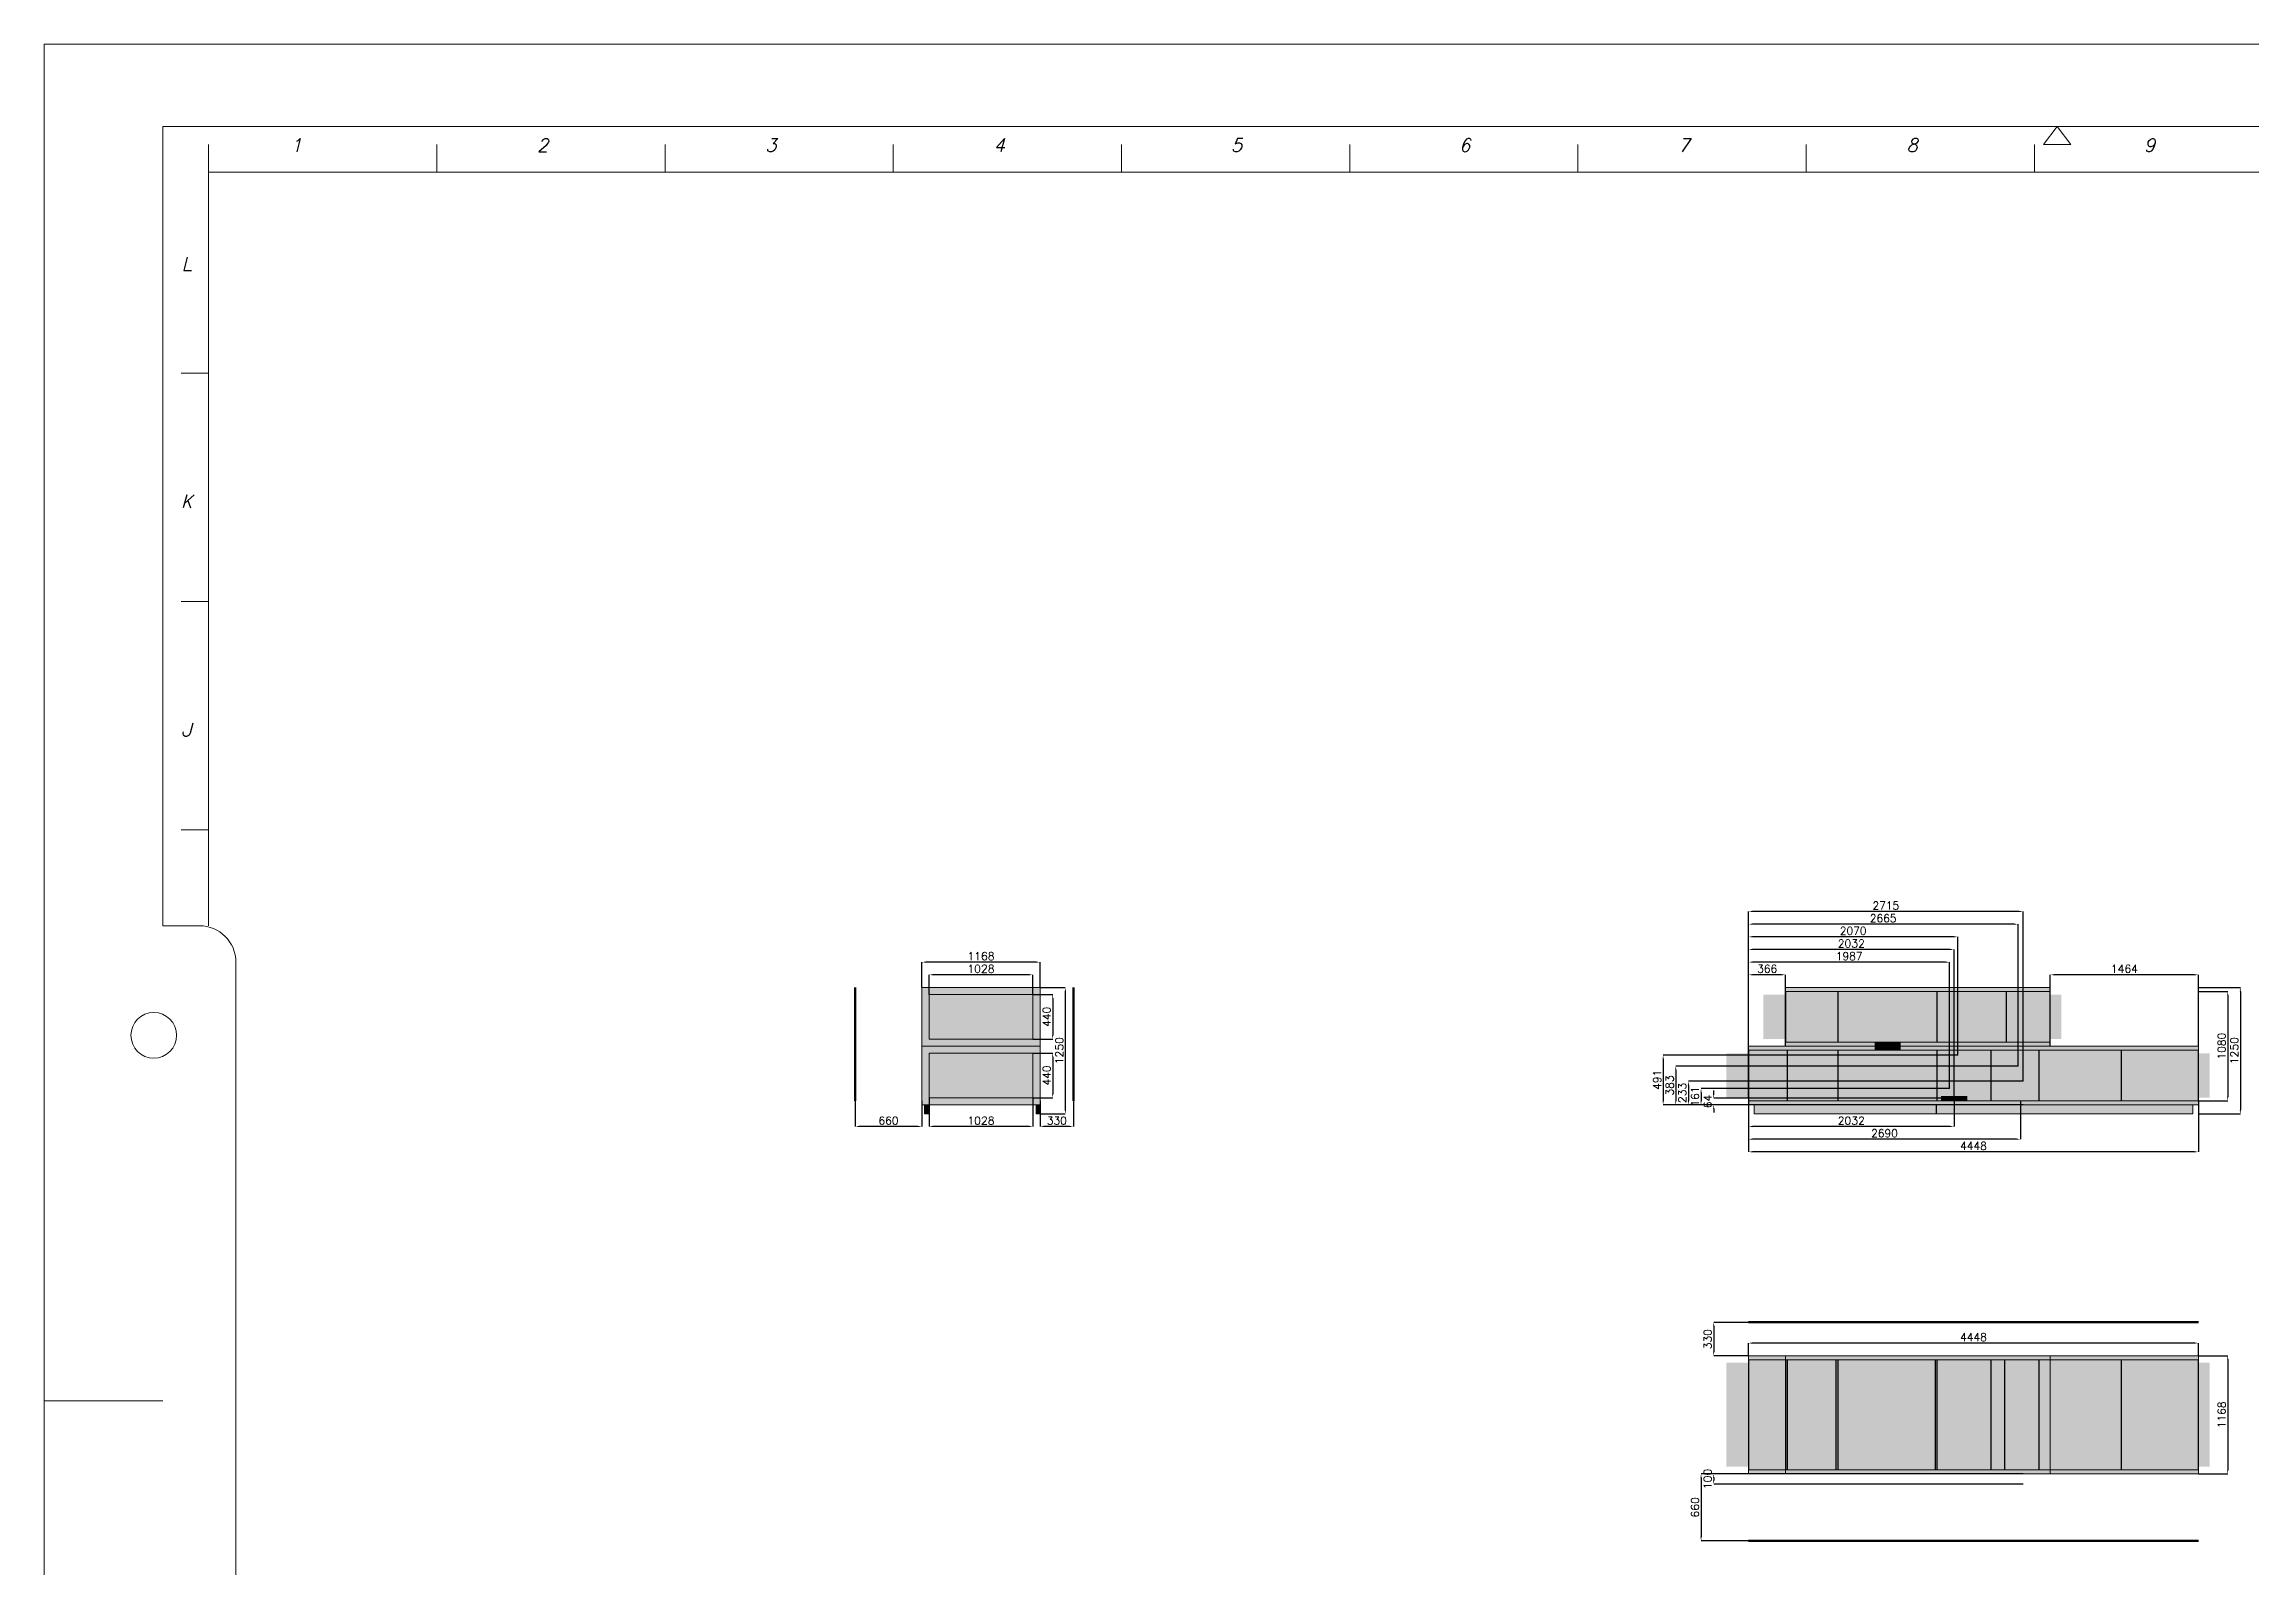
# Model space of a CAD drawing. Header units: millimetres. Extents: x -16854 to 21063, y -16371 to 10442.
# Drawn here: x -16854 to 4977, y -4616 to 10442 of the extents above; entities that cross this region are included whole.
import ezdxf
from ezdxf.enums import TextEntityAlignment as Align

# ---------------------------------------------------------------- set-up
doc = ezdxf.new("R2010")
doc.units = ezdxf.units.MM
doc.header["$MEASUREMENT"] = 0
doc.layers.get('0').update_dxf_attribs({"lineweight": 0})
doc.layers.get('Defpoints').update_dxf_attribs({"lineweight": 0})
for name, color, linetype in [('Dimensions.Gen', 7, 'Continuous'), ('Dimensions.Med', 7, 'Continuous'), ('Dimensions.Service', 7, 'Continuous'), ('Hatch', 7, 'Continuous'), ('Separators', 7, 'Continuous')]:
    doc.layers.add(name, color=color, linetype=linetype)
doc.styles.get("Standard").update_dxf_attribs({"font": 'TXT.SHX'})
doc.styles.add('Text_Style_11', font='ROMANS.SHX', dxfattribs={"width": 0.75})
doc.dimstyles.get("Standard").update_dxf_attribs({"dimtxt": 77.333333, "dimasz": 38.666667, "dimexe": 0.18, "dimexo": 0.0625, "dimgap": 19.333333, "dimtad": 0, "dimtoh": 1, "dimdec": 4, "dimzin": 0, "dimdsep": 46, "dimtxsty": 'Standard', "dimcen": 0.09, "dimclrt": 1, "dimadec": 0, "dimazin": 0, "dimtfac": 1, "dimtdec": 4, "dimtix": 1, "dimtofl": 0, "dimtmove": 0, "dimatfit": 3, "dimfxl": 1, "dimtolj": 1, "dimtzin": 0, "dimarcsym": 0})

# ---------------------------------------------------------------- blocks, each defined once
blk = doc.blocks.new('*D0')
at = {"color": 0, "lineweight": -2}
for p, q in [((0, 0), (0, -255)), ((2032, 0), (2032, -255)), ((1993, -255), (39, -255))]:
    blk.add_line(p, q, dxfattribs=at)
at = {"color": 0}
for points in [[(0, -255), (39, -249), (39, -261)], [(2032, -255), (1993, -261), (1993, -249)]]:
    blk.add_solid(points, dxfattribs=at)
at = {"layer": 'Defpoints'}
for p in [(0, 0), (2032, 0), (0, -255)]:
    blk.add_point(p, dxfattribs=at)
at = {"color": 1, "true_color": 0xff0000, "insert": (1016, -196), "char_height": 77.3, "attachment_point": 5}
blk.add_mtext('2032', dxfattribs=at)
blk = doc.blocks.new('*D1')
at = {"color": 0, "lineweight": -2}
for p, q in [((0, 0), (0, -380)), ((2690, 0), (2690, -380)), ((2651, -380), (39, -380))]:
    blk.add_line(p, q, dxfattribs=at)
at = {"color": 0}
for points in [[(0, -380), (39, -374), (39, -386)], [(2690, -380), (2651, -386), (2651, -374)]]:
    blk.add_solid(points, dxfattribs=at)
at = {"layer": 'Defpoints'}
for p in [(0, 0), (2690, 0), (0, -380)]:
    blk.add_point(p, dxfattribs=at)
at = {"color": 1, "true_color": 0xff0000, "insert": (1345, -321), "char_height": 77.3, "attachment_point": 5}
blk.add_mtext('2690', dxfattribs=at)
blk = doc.blocks.new('*D2')
at = {"color": 0, "lineweight": -2}
for p, q in [((0, 0), (0, -505)), ((4448, 0), (4448, -505)), ((4409, -505), (39, -505))]:
    blk.add_line(p, q, dxfattribs=at)
at = {"color": 0}
for points in [[(0, -505), (39, -499), (39, -511)], [(4448, -505), (4409, -511), (4409, -499)]]:
    blk.add_solid(points, dxfattribs=at)
at = {"layer": 'Defpoints'}
for p in [(0, 0), (4448, 0), (0, -505)]:
    blk.add_point(p, dxfattribs=at)
at = {"color": 1, "true_color": 0xff0000, "insert": (2224, -446), "char_height": 77.3, "attachment_point": 5}
blk.add_mtext('4448', dxfattribs=at)
blk = doc.blocks.new('*D3')
at = {"color": 0, "lineweight": -2}
for p, q in [((2984, 540), (2984, 1245)), ((4409, 1245), (3023, 1245)), ((4448, 540), (4448, 1245))]:
    blk.add_line(p, q, dxfattribs=at)
at = {"color": 0}
for points in [[(2984, 1245), (3023, 1251), (3023, 1239)], [(4448, 1245), (4409, 1239), (4409, 1251)]]:
    blk.add_solid(points, dxfattribs=at)
at = {"layer": 'Defpoints'}
for p in [(2984, 1245), (2984, 540), (4448, 540)]:
    blk.add_point(p, dxfattribs=at)
at = {"color": 1, "true_color": 0xff0000, "insert": (3716, 1304), "char_height": 77.3, "attachment_point": 5}
blk.add_mtext('1464', dxfattribs=at)
blk = doc.blocks.new('*D4')
at = {"color": 0, "lineweight": -2}
for p, q in [((0, 540), (0, 1245)), ((327, 1245), (39, 1245)), ((366, 540), (366, 1245))]:
    blk.add_line(p, q, dxfattribs=at)
at = {"color": 0}
for points in [[(0, 1245), (39, 1251), (39, 1239)], [(366, 1245), (327, 1239), (327, 1251)]]:
    blk.add_solid(points, dxfattribs=at)
at = {"layer": 'Defpoints'}
for p in [(0, 1245), (0, 540), (366, 540)]:
    blk.add_point(p, dxfattribs=at)
at = {"color": 1, "true_color": 0xff0000, "insert": (183, 1304), "char_height": 77.3, "attachment_point": 5}
blk.add_mtext('366', dxfattribs=at)
blk = doc.blocks.new('*D5')
at = {"color": 0, "lineweight": -2}
for p, q in [((0, 121), (0, 1370)), ((1949, 1370), (39, 1370)), ((1987, 121), (1987, 1370))]:
    blk.add_line(p, q, dxfattribs=at)
at = {"color": 0}
for points in [[(0, 1370), (39, 1376), (39, 1364)], [(1987, 1370), (1949, 1364), (1949, 1376)]]:
    blk.add_solid(points, dxfattribs=at)
at = {"layer": 'Defpoints'}
for p in [(0, 1370), (0, 121), (1987, 121)]:
    blk.add_point(p, dxfattribs=at)
at = {"color": 1, "true_color": 0xff0000, "insert": (994, 1429), "char_height": 77.3, "attachment_point": 5}
blk.add_mtext('1987', dxfattribs=at)
blk = doc.blocks.new('*D6')
at = {"color": 0, "lineweight": -2}
for p, q in [((0, 24), (0, 1495)), ((1993, 1495), (39, 1495)), ((2032, 24), (2032, 1495))]:
    blk.add_line(p, q, dxfattribs=at)
at = {"color": 0}
for points in [[(0, 1495), (39, 1501), (39, 1489)], [(2032, 1495), (1993, 1489), (1993, 1501)]]:
    blk.add_solid(points, dxfattribs=at)
at = {"layer": 'Defpoints'}
for p in [(0, 1495), (0, 24), (2032, 24)]:
    blk.add_point(p, dxfattribs=at)
at = {"color": 1, "true_color": 0xff0000, "insert": (1016, 1554), "char_height": 77.3, "attachment_point": 5}
blk.add_mtext('2032', dxfattribs=at)
blk = doc.blocks.new('*D7')
at = {"color": 0, "lineweight": -2}
for p, q in [((0, 451), (0, 1620)), ((2031, 1620), (39, 1620)), ((2070, 451), (2070, 1620))]:
    blk.add_line(p, q, dxfattribs=at)
at = {"color": 0}
for points in [[(0, 1620), (39, 1626), (39, 1614)], [(2070, 1620), (2031, 1614), (2031, 1626)]]:
    blk.add_solid(points, dxfattribs=at)
at = {"layer": 'Defpoints'}
for p in [(0, 1620), (0, 451), (2070, 451)]:
    blk.add_point(p, dxfattribs=at)
at = {"color": 1, "true_color": 0xff0000, "insert": (1035, 1679), "char_height": 77.3, "attachment_point": 5}
blk.add_mtext('2070', dxfattribs=at)
blk = doc.blocks.new('*D8')
at = {"color": 0, "lineweight": -2}
for p, q in [((0, 343), (0, 1745)), ((2626, 1745), (39, 1745)), ((2665, 343), (2665, 1745))]:
    blk.add_line(p, q, dxfattribs=at)
at = {"color": 0}
for points in [[(0, 1745), (39, 1751), (39, 1739)], [(2665, 1745), (2626, 1739), (2626, 1751)]]:
    blk.add_solid(points, dxfattribs=at)
at = {"layer": 'Defpoints'}
for p in [(0, 1745), (0, 343), (2665, 343)]:
    blk.add_point(p, dxfattribs=at)
at = {"color": 1, "true_color": 0xff0000, "insert": (1332, 1804), "char_height": 77.3, "attachment_point": 5}
blk.add_mtext('2665', dxfattribs=at)
blk = doc.blocks.new('*D9')
at = {"color": 0, "lineweight": -2}
for p, q in [((0, 193), (0, 1870)), ((2676, 1870), (39, 1870)), ((2715, 193), (2715, 1870))]:
    blk.add_line(p, q, dxfattribs=at)
at = {"color": 0}
for points in [[(0, 1870), (39, 1876), (39, 1864)], [(2715, 1870), (2676, 1864), (2676, 1876)]]:
    blk.add_solid(points, dxfattribs=at)
at = {"layer": 'Defpoints'}
for p in [(0, 1870), (0, 193), (2715, 193)]:
    blk.add_point(p, dxfattribs=at)
at = {"color": 1, "true_color": 0xff0000, "insert": (1358, 1929), "char_height": 77.3, "attachment_point": 5}
blk.add_mtext('2715', dxfattribs=at)
blk = doc.blocks.new('*D10')
at = {"color": 0, "lineweight": -2}
for p, q in [((-345, 63), (-345, 101)), ((2032, 24), (-345, 24)), ((2032, -40), (-345, -40)), ((-345, -79), (-345, -117))]:
    blk.add_line(p, q, dxfattribs=at)
at = {"color": 0}
for points in [[(-345, 24), (-339, 63), (-351, 63)], [(-345, -40), (-351, -79), (-339, -79)]]:
    blk.add_solid(points, dxfattribs=at)
at = {"layer": 'Defpoints'}
for p in [(2032, 24), (-345, -40), (2032, -40)]:
    blk.add_point(p, dxfattribs=at)
at = {"color": 1, "true_color": 0xff0000, "insert": (-404, -8), "char_height": 77.3, "attachment_point": 5, "rotation": 90}
blk.add_mtext('64', dxfattribs=at)
blk = doc.blocks.new('*D11')
at = {"color": 0, "lineweight": -2}
for p, q in [((1987, 121), (-470, 121)), ((-470, 82), (-470, -1)), ((1987, -40), (-470, -40))]:
    blk.add_line(p, q, dxfattribs=at)
at = {"color": 0}
for points in [[(-470, 121), (-464, 82), (-476, 82)], [(-470, -40), (-476, -1), (-464, -1)]]:
    blk.add_solid(points, dxfattribs=at)
at = {"layer": 'Defpoints'}
for p in [(1987, 121), (-470, -40), (1987, -40)]:
    blk.add_point(p, dxfattribs=at)
at = {"color": 1, "true_color": 0xff0000, "insert": (-529, 41), "char_height": 77.3, "attachment_point": 5, "rotation": 90}
blk.add_mtext('161', dxfattribs=at)
blk = doc.blocks.new('*D12')
at = {"color": 0, "lineweight": -2}
for p, q in [((2715, 193), (-595, 193)), ((-595, 154), (-595, -1)), ((2715, -40), (-595, -40))]:
    blk.add_line(p, q, dxfattribs=at)
at = {"color": 0}
for points in [[(-595, 193), (-589, 154), (-601, 154)], [(-595, -40), (-601, -1), (-589, -1)]]:
    blk.add_solid(points, dxfattribs=at)
at = {"layer": 'Defpoints'}
for p in [(2715, 193), (-595, -40), (2715, -40)]:
    blk.add_point(p, dxfattribs=at)
at = {"color": 1, "true_color": 0xff0000, "insert": (-654, 77), "char_height": 77.3, "attachment_point": 5, "rotation": 90}
blk.add_mtext('233', dxfattribs=at)
blk = doc.blocks.new('*D13')
at = {"color": 0, "lineweight": -2}
for p, q in [((2665, 343), (-720, 343)), ((-720, 304), (-720, -1)), ((2665, -40), (-720, -40))]:
    blk.add_line(p, q, dxfattribs=at)
at = {"color": 0}
for points in [[(-720, 343), (-714, 304), (-726, 304)], [(-720, -40), (-726, -1), (-714, -1)]]:
    blk.add_solid(points, dxfattribs=at)
at = {"layer": 'Defpoints'}
for p in [(2665, 343), (-720, -40), (2665, -40)]:
    blk.add_point(p, dxfattribs=at)
at = {"color": 1, "true_color": 0xff0000, "insert": (-779, 152), "char_height": 77.3, "attachment_point": 5, "rotation": 90}
blk.add_mtext('383', dxfattribs=at)
blk = doc.blocks.new('*D14')
at = {"color": 0, "lineweight": -2}
for p, q in [((2070, 451), (-845, 451)), ((-845, 412), (-845, -1)), ((2070, -40), (-845, -40))]:
    blk.add_line(p, q, dxfattribs=at)
at = {"color": 0}
for points in [[(-845, 451), (-839, 412), (-851, 412)], [(-845, -40), (-851, -1), (-839, -1)]]:
    blk.add_solid(points, dxfattribs=at)
at = {"layer": 'Defpoints'}
for p in [(2070, 451), (-845, -40), (2070, -40)]:
    blk.add_point(p, dxfattribs=at)
at = {"color": 1, "true_color": 0xff0000, "insert": (-904, 206), "char_height": 77.3, "attachment_point": 5, "rotation": 90}
blk.add_mtext('491', dxfattribs=at)
blk = doc.blocks.new('*D15')
at = {"color": 0, "lineweight": -2}
for p, q in [((4448, 1080), (4738, 1080)), ((4738, 1041), (4738, 39)), ((4448, 0), (4738, 0))]:
    blk.add_line(p, q, dxfattribs=at)
at = {"color": 0}
for points in [[(4738, 1080), (4744, 1041), (4732, 1041)], [(4738, 0), (4732, 39), (4744, 39)]]:
    blk.add_solid(points, dxfattribs=at)
at = {"layer": 'Defpoints'}
for p in [(4448, 1080), (4448, 0), (4738, 0)]:
    blk.add_point(p, dxfattribs=at)
at = {"color": 1, "true_color": 0xff0000, "insert": (4679, 540), "char_height": 77.3, "attachment_point": 5, "rotation": 90}
blk.add_mtext('1080', dxfattribs=at)
blk = doc.blocks.new('*D16')
at = {"color": 0, "lineweight": -2}
for p, q in [((4448, 1120), (4863, 1120)), ((4863, 1081), (4863, -91)), ((4448, -130), (4863, -130))]:
    blk.add_line(p, q, dxfattribs=at)
at = {"color": 0}
for points in [[(4863, 1120), (4869, 1081), (4857, 1081)], [(4863, -130), (4857, -91), (4869, -91)]]:
    blk.add_solid(points, dxfattribs=at)
at = {"layer": 'Defpoints'}
for p in [(4448, 1120), (4448, -130), (4863, -130)]:
    blk.add_point(p, dxfattribs=at)
at = {"color": 1, "true_color": 0xff0000, "insert": (4804, 495), "char_height": 77.3, "attachment_point": 5, "rotation": 90}
blk.add_mtext('1250', dxfattribs=at)
blk = doc.blocks.new('*D70')
at = {"color": 0, "lineweight": -2}
for p, q in [((0, -2520), (0, -2395)), ((4409, -2395), (39, -2395)), ((4448, -2520), (4448, -2395))]:
    blk.add_line(p, q, dxfattribs=at)
at = {"color": 0}
for points in [[(0, -2395), (39, -2388), (39, -2401)], [(4448, -2395), (4409, -2401), (4409, -2388)]]:
    blk.add_solid(points, dxfattribs=at)
at = {"layer": 'Defpoints'}
for p in [(0, -2395), (0, -2520), (4448, -2520)]:
    blk.add_point(p, dxfattribs=at)
at = {"color": 1, "true_color": 0xff0000, "insert": (2224, -2336), "char_height": 77.3, "attachment_point": 5}
blk.add_mtext('4448', dxfattribs=at)
blk = doc.blocks.new('*D71')
at = {"color": 0, "lineweight": -2}
for p, q in [((0, -2190), (-345, -2190)), ((-345, -2228), (-345, -2481)), ((0, -2520), (-345, -2520))]:
    blk.add_line(p, q, dxfattribs=at)
at = {"color": 0}
for points in [[(-345, -2190), (-339, -2228), (-351, -2228)], [(-345, -2520), (-351, -2481), (-339, -2481)]]:
    blk.add_solid(points, dxfattribs=at)
at = {"layer": 'Defpoints'}
for p in [(0, -2190), (-345, -2520), (0, -2520)]:
    blk.add_point(p, dxfattribs=at)
at = {"color": 1, "true_color": 0xff0000, "insert": (-404, -2355), "char_height": 77.3, "attachment_point": 5, "rotation": 90}
blk.add_mtext('330', dxfattribs=at)
blk = doc.blocks.new('*D72')
at = {"color": 0, "lineweight": -2}
for p, q in [((1987, -3688), (-345, -3688)), ((-345, -3726), (-345, -3749)), ((1987, -3788), (-345, -3788))]:
    blk.add_line(p, q, dxfattribs=at)
at = {"color": 0}
for points in [[(-345, -3688), (-339, -3726), (-351, -3726)], [(-345, -3788), (-351, -3749), (-339, -3749)]]:
    blk.add_solid(points, dxfattribs=at)
at = {"layer": 'Defpoints'}
for p in [(1987, -3688), (-345, -3788), (1987, -3788)]:
    blk.add_point(p, dxfattribs=at)
at = {"color": 1, "true_color": 0xff0000, "insert": (-404, -3738), "char_height": 77.3, "attachment_point": 5, "rotation": 90}
blk.add_mtext('100', dxfattribs=at)
blk = doc.blocks.new('*D73')
at = {"color": 0, "lineweight": -2}
for p, q in [((2070, -3688), (-345, -3688)), ((-345, -3726), (-345, -3749)), ((2070, -3788), (-345, -3788))]:
    blk.add_line(p, q, dxfattribs=at)
at = {"color": 0}
for points in [[(-345, -3688), (-339, -3726), (-351, -3726)], [(-345, -3788), (-351, -3749), (-339, -3749)]]:
    blk.add_solid(points, dxfattribs=at)
at = {"layer": 'Defpoints'}
for p in [(2070, -3688), (-345, -3788), (2070, -3788)]:
    blk.add_point(p, dxfattribs=at)
at = {"color": 1, "true_color": 0xff0000, "insert": (-404, -3738), "char_height": 77.3, "attachment_point": 5, "rotation": 90}
blk.add_mtext('100', dxfattribs=at)
blk = doc.blocks.new('*D74')
at = {"color": 0, "lineweight": -2}
for p, q in [((2032, -3688), (-345, -3688)), ((-345, -3726), (-345, -3749)), ((2032, -3788), (-345, -3788))]:
    blk.add_line(p, q, dxfattribs=at)
at = {"color": 0}
for points in [[(-345, -3688), (-339, -3726), (-351, -3726)], [(-345, -3788), (-351, -3749), (-339, -3749)]]:
    blk.add_solid(points, dxfattribs=at)
at = {"layer": 'Defpoints'}
for p in [(2032, -3688), (-345, -3788), (2032, -3788)]:
    blk.add_point(p, dxfattribs=at)
at = {"color": 1, "true_color": 0xff0000, "insert": (-404, -3738), "char_height": 77.3, "attachment_point": 5, "rotation": 90}
blk.add_mtext('100', dxfattribs=at)
blk = doc.blocks.new('*D75')
at = {"color": 0, "lineweight": -2}
for p, q in [((2665, -3688), (-345, -3688)), ((-345, -3726), (-345, -3749)), ((2665, -3788), (-345, -3788))]:
    blk.add_line(p, q, dxfattribs=at)
at = {"color": 0}
for points in [[(-345, -3688), (-339, -3726), (-351, -3726)], [(-345, -3788), (-351, -3749), (-339, -3749)]]:
    blk.add_solid(points, dxfattribs=at)
at = {"layer": 'Defpoints'}
for p in [(2665, -3688), (-345, -3788), (2665, -3788)]:
    blk.add_point(p, dxfattribs=at)
at = {"color": 1, "true_color": 0xff0000, "insert": (-404, -3738), "char_height": 77.3, "attachment_point": 5, "rotation": 90}
blk.add_mtext('100', dxfattribs=at)
blk = doc.blocks.new('*D76')
at = {"color": 0, "lineweight": -2}
for p, q in [((2715, -3688), (-345, -3688)), ((-345, -3726), (-345, -3749)), ((2715, -3788), (-345, -3788))]:
    blk.add_line(p, q, dxfattribs=at)
at = {"color": 0}
for points in [[(-345, -3688), (-339, -3726), (-351, -3726)], [(-345, -3788), (-351, -3749), (-339, -3749)]]:
    blk.add_solid(points, dxfattribs=at)
at = {"layer": 'Defpoints'}
for p in [(2715, -3688), (-345, -3788), (2715, -3788)]:
    blk.add_point(p, dxfattribs=at)
at = {"color": 1, "true_color": 0xff0000, "insert": (-404, -3738), "char_height": 77.3, "attachment_point": 5, "rotation": 90}
blk.add_mtext('100', dxfattribs=at)
blk = doc.blocks.new('*D77')
at = {"color": 0, "lineweight": -2}
for p, q in [((0, -3688), (-470, -3688)), ((-470, -3726), (-470, -4309)), ((0, -4348), (-470, -4348))]:
    blk.add_line(p, q, dxfattribs=at)
at = {"color": 0}
for points in [[(-470, -3688), (-464, -3726), (-476, -3726)], [(-470, -4348), (-476, -4309), (-464, -4309)]]:
    blk.add_solid(points, dxfattribs=at)
at = {"layer": 'Defpoints'}
for p in [(0, -3688), (-470, -4348), (0, -4348)]:
    blk.add_point(p, dxfattribs=at)
at = {"color": 1, "true_color": 0xff0000, "insert": (-529, -4018), "char_height": 77.3, "attachment_point": 5, "rotation": 90}
blk.add_mtext('660', dxfattribs=at)
blk = doc.blocks.new('*D78')
at = {"color": 0, "lineweight": -2}
for p, q in [((4448, -2520), (4738, -2520)), ((4738, -2558), (4738, -3649)), ((4448, -3688), (4738, -3688))]:
    blk.add_line(p, q, dxfattribs=at)
at = {"color": 0}
for points in [[(4738, -2520), (4744, -2558), (4732, -2558)], [(4738, -3688), (4732, -3649), (4744, -3649)]]:
    blk.add_solid(points, dxfattribs=at)
at = {"layer": 'Defpoints'}
for p in [(4448, -2520), (4448, -3688), (4738, -3688)]:
    blk.add_point(p, dxfattribs=at)
at = {"color": 1, "true_color": 0xff0000, "insert": (4679, -3104), "char_height": 77.3, "attachment_point": 5, "rotation": 90}
blk.add_mtext('1168', dxfattribs=at)
blk = doc.blocks.new('*D104')
at = {"color": 0, "lineweight": -2}
for p, q in [((12350, 0), (12350, -255)), ((13010, 0), (13010, -255)), ((12972, -255), (12389, -255))]:
    blk.add_line(p, q, dxfattribs=at)
at = {"color": 0}
for points in [[(12350, -255), (12389, -249), (12389, -261)], [(13010, -255), (12972, -261), (12972, -249)]]:
    blk.add_solid(points, dxfattribs=at)
at = {"layer": 'Defpoints'}
for p in [(12350, 0), (13010, 0), (12350, -255)]:
    blk.add_point(p, dxfattribs=at)
at = {"color": 1, "true_color": 0xff0000, "insert": (12680, -196), "char_height": 77.3, "attachment_point": 5}
blk.add_mtext('660', dxfattribs=at)
blk = doc.blocks.new('*D105')
at = {"color": 0, "lineweight": -2}
for p, q in [((11252, 30), (11252, -255)), ((12280, 30), (12280, -255)), ((12242, -255), (11291, -255))]:
    blk.add_line(p, q, dxfattribs=at)
at = {"color": 0}
for points in [[(11252, -255), (11291, -249), (11291, -261)], [(12280, -255), (12242, -261), (12242, -249)]]:
    blk.add_solid(points, dxfattribs=at)
at = {"layer": 'Defpoints'}
for p in [(11252, 30), (12280, 30), (11252, -255)]:
    blk.add_point(p, dxfattribs=at)
at = {"color": 1, "true_color": 0xff0000, "insert": (11766, -196), "char_height": 77.3, "attachment_point": 5}
blk.add_mtext('1028', dxfattribs=at)
blk = doc.blocks.new('*D106')
at = {"color": 0, "lineweight": -2}
for p, q in [((10852, 0), (10852, -255)), ((11182, 0), (11182, -255)), ((11144, -255), (10891, -255))]:
    blk.add_line(p, q, dxfattribs=at)
at = {"color": 0}
for points in [[(10852, -255), (10891, -249), (10891, -261)], [(11182, -255), (11144, -261), (11144, -249)]]:
    blk.add_solid(points, dxfattribs=at)
at = {"layer": 'Defpoints'}
for p in [(10852, 0), (11182, 0), (10852, -255)]:
    blk.add_point(p, dxfattribs=at)
at = {"color": 1, "true_color": 0xff0000, "insert": (11017, -196), "char_height": 77.3, "attachment_point": 5}
blk.add_mtext('330', dxfattribs=at)
blk = doc.blocks.new('*D107')
at = {"color": 0, "lineweight": -2}
for p, q in [((11252, 1050), (11252, 1245)), ((12242, 1245), (11291, 1245)), ((12280, 1050), (12280, 1245))]:
    blk.add_line(p, q, dxfattribs=at)
at = {"color": 0}
for points in [[(11252, 1245), (11291, 1251), (11291, 1239)], [(12280, 1245), (12242, 1239), (12242, 1251)]]:
    blk.add_solid(points, dxfattribs=at)
at = {"layer": 'Defpoints'}
for p in [(11252, 1245), (11252, 1050), (12280, 1050)]:
    blk.add_point(p, dxfattribs=at)
at = {"color": 1, "true_color": 0xff0000, "insert": (11766, 1304), "char_height": 77.3, "attachment_point": 5}
blk.add_mtext('1028', dxfattribs=at)
blk = doc.blocks.new('*D108')
at = {"color": 0, "lineweight": -2}
for p, q in [((11182, 1120), (11182, 1370)), ((12312, 1370), (11221, 1370)), ((12350, 1120), (12350, 1370))]:
    blk.add_line(p, q, dxfattribs=at)
at = {"color": 0}
for points in [[(11182, 1370), (11221, 1376), (11221, 1364)], [(12350, 1370), (12312, 1364), (12312, 1376)]]:
    blk.add_solid(points, dxfattribs=at)
at = {"layer": 'Defpoints'}
for p in [(11182, 1370), (11182, 1120), (12350, 1120)]:
    blk.add_point(p, dxfattribs=at)
at = {"color": 1, "true_color": 0xff0000, "insert": (11766, 1429), "char_height": 77.3, "attachment_point": 5}
blk.add_mtext('1168', dxfattribs=at)
blk = doc.blocks.new('*D147')
at = {"color": 0, "lineweight": -2}
for p, q in [((-7006, 0), (-7006, -255)), ((-6676, 0), (-6676, -255)), ((-6715, -255), (-6967, -255))]:
    blk.add_line(p, q, dxfattribs=at)
at = {"color": 0}
for points in [[(-7006, -255), (-6967, -249), (-6967, -261)], [(-6676, -255), (-6715, -261), (-6715, -249)]]:
    blk.add_solid(points, dxfattribs=at)
at = {"layer": 'Defpoints'}
for p in [(-7006, 0), (-6676, 0), (-7006, -255)]:
    blk.add_point(p, dxfattribs=at)
at = {"color": 1, "true_color": 0xff0000, "insert": (-6841, -196), "char_height": 77.3, "attachment_point": 5}
blk.add_mtext('330', dxfattribs=at)
blk = doc.blocks.new('*D148')
at = {"color": 0, "lineweight": -2}
for p, q in [((-8104, 30), (-8104, -255)), ((-7076, 30), (-7076, -255)), ((-7115, -255), (-8065, -255))]:
    blk.add_line(p, q, dxfattribs=at)
at = {"color": 0}
for points in [[(-8104, -255), (-8065, -249), (-8065, -261)], [(-7076, -255), (-7115, -261), (-7115, -249)]]:
    blk.add_solid(points, dxfattribs=at)
at = {"layer": 'Defpoints'}
for p in [(-8104, 30), (-7076, 30), (-8104, -255)]:
    blk.add_point(p, dxfattribs=at)
at = {"color": 1, "true_color": 0xff0000, "insert": (-7590, -196), "char_height": 77.3, "attachment_point": 5}
blk.add_mtext('1028', dxfattribs=at)
blk = doc.blocks.new('*D149')
at = {"color": 0, "lineweight": -2}
for p, q in [((-8834, 0), (-8834, -255)), ((-8174, 0), (-8174, -255)), ((-8213, -255), (-8795, -255))]:
    blk.add_line(p, q, dxfattribs=at)
at = {"color": 0}
for points in [[(-8834, -255), (-8795, -249), (-8795, -261)], [(-8174, -255), (-8213, -261), (-8213, -249)]]:
    blk.add_solid(points, dxfattribs=at)
at = {"layer": 'Defpoints'}
for p in [(-8834, 0), (-8174, 0), (-8834, -255)]:
    blk.add_point(p, dxfattribs=at)
at = {"color": 1, "true_color": 0xff0000, "insert": (-8504, -196), "char_height": 77.3, "attachment_point": 5}
blk.add_mtext('660', dxfattribs=at)
blk = doc.blocks.new('*D150')
at = {"color": 0, "lineweight": -2}
for p, q in [((-8104, 1050), (-8104, 1245)), ((-7115, 1245), (-8065, 1245)), ((-7076, 1050), (-7076, 1245))]:
    blk.add_line(p, q, dxfattribs=at)
at = {"color": 0}
for points in [[(-8104, 1245), (-8065, 1251), (-8065, 1239)], [(-7076, 1245), (-7115, 1239), (-7115, 1251)]]:
    blk.add_solid(points, dxfattribs=at)
at = {"layer": 'Defpoints'}
for p in [(-8104, 1245), (-8104, 1050), (-7076, 1050)]:
    blk.add_point(p, dxfattribs=at)
at = {"color": 1, "true_color": 0xff0000, "insert": (-7590, 1304), "char_height": 77.3, "attachment_point": 5}
blk.add_mtext('1028', dxfattribs=at)
blk = doc.blocks.new('*D151')
at = {"color": 0, "lineweight": -2}
for p, q in [((-8174, 1120), (-8174, 1370)), ((-7045, 1370), (-8135, 1370)), ((-7006, 1120), (-7006, 1370))]:
    blk.add_line(p, q, dxfattribs=at)
at = {"color": 0}
for points in [[(-8174, 1370), (-8135, 1376), (-8135, 1364)], [(-7006, 1370), (-7045, 1364), (-7045, 1376)]]:
    blk.add_solid(points, dxfattribs=at)
at = {"layer": 'Defpoints'}
for p in [(-8174, 1370), (-8174, 1120), (-7006, 1120)]:
    blk.add_point(p, dxfattribs=at)
at = {"color": 1, "true_color": 0xff0000, "insert": (-7590, 1429), "char_height": 77.3, "attachment_point": 5}
blk.add_mtext('1168', dxfattribs=at)
blk = doc.blocks.new('*D152')
at = {"color": 0, "lineweight": -2}
for p, q in [((-7076, 1050), (-6881, 1050)), ((-6881, 1011), (-6881, 649)), ((-7076, 610), (-6881, 610))]:
    blk.add_line(p, q, dxfattribs=at)
at = {"color": 0}
for points in [[(-6881, 1050), (-6875, 1011), (-6887, 1011)], [(-6881, 610), (-6887, 649), (-6875, 649)]]:
    blk.add_solid(points, dxfattribs=at)
at = {"layer": 'Defpoints'}
for p in [(-7076, 1050), (-7076, 610), (-6881, 610)]:
    blk.add_point(p, dxfattribs=at)
at = {"color": 1, "true_color": 0xff0000, "insert": (-6940, 830), "char_height": 77.3, "attachment_point": 5, "rotation": 90}
blk.add_mtext('440', dxfattribs=at)
blk = doc.blocks.new('*D153')
at = {"color": 0, "lineweight": -2}
for p, q in [((-7076, 470), (-6881, 470)), ((-6881, 431), (-6881, 69)), ((-7076, 30), (-6881, 30))]:
    blk.add_line(p, q, dxfattribs=at)
at = {"color": 0}
for points in [[(-6881, 470), (-6875, 431), (-6887, 431)], [(-6881, 30), (-6887, 69), (-6875, 69)]]:
    blk.add_solid(points, dxfattribs=at)
at = {"layer": 'Defpoints'}
for p in [(-7076, 470), (-7076, 30), (-6881, 30)]:
    blk.add_point(p, dxfattribs=at)
at = {"color": 1, "true_color": 0xff0000, "insert": (-6940, 250), "char_height": 77.3, "attachment_point": 5, "rotation": 90}
blk.add_mtext('440', dxfattribs=at)
blk = doc.blocks.new('*D154')
at = {"color": 0, "lineweight": -2}
for p, q in [((-7006, 1120), (-6756, 1120)), ((-6756, 1081), (-6756, -91)), ((-7006, -130), (-6756, -130))]:
    blk.add_line(p, q, dxfattribs=at)
at = {"color": 0}
for points in [[(-6756, 1120), (-6750, 1081), (-6762, 1081)], [(-6756, -130), (-6762, -91), (-6750, -91)]]:
    blk.add_solid(points, dxfattribs=at)
at = {"layer": 'Defpoints'}
for p in [(-7006, 1120), (-7006, -130), (-6756, -130)]:
    blk.add_point(p, dxfattribs=at)
at = {"color": 1, "true_color": 0xff0000, "insert": (-6815, 495), "char_height": 77.3, "attachment_point": 5, "rotation": 90}
blk.add_mtext('1250', dxfattribs=at)
blk = doc.blocks.new('tabelka_2', base_point=(-23321, -22722))
at = {"linetype": 'Continuous'}
for p, q in [((-23321, -22722), (-23321, 24161)), ((-21268, 8928), (-21268, 22740)), ((-21268, 22740), (40611, 22740)), ((11487, 22740), (11250, 22425)), ((11723, 22425), (11487, 22740)), ((-20479, 8928), (-20479, 22425)), ((-16533, 22425), (-16533, 21951)), ((-12586, 22425), (-12586, 21951)), ((-8640, 22425), (-8640, 21951)), ((-4694, 22425), (-4694, 21951)), ((-747, 22425), (-747, 21951)), ((3199, 22425), (3199, 21951)), ((7146, 22425), (7146, 21951)), ((11092, 22425), (11092, 21951)), ((11250, 22425), (11723, 22425)), ((-20479, 21951), (39822, 21951)), ((-20479, 18478), (-20953, 18478)), ((-20479, 14532), (-20953, 14532)), ((-20479, 10586), (-20953, 10586)), ((-21268, 8928), (-20637, 8928)), ((-20006, 8297), (-20006, -6542)), ((-23321, 720), (-21268, 720))]:
    blk.add_line(p, q, dxfattribs=at)
at = {"color": 7, "linetype": 'Continuous'}
blk.add_line((-23321, 24161), (42979, 24161), dxfattribs=at)
at = {"linetype": 'Continuous'}
blk.add_circle((-21426, 7034), 395, dxfattribs=at)
blk.add_arc((-20637, 8297), 631, 0, 90, dxfattribs=at)
at = {"linetype": 'Continuous', "style": 'Text_Style_11', "oblique": 15}
for s, width, p, p2 in [('1', 1.590184, (-19058, 22302), (-18869, 22302)), ('2', 1.019349, (-14796, 22302), (-14607, 22302)), ('3', 1.019349, (-10850, 22302), (-10661, 22302)), ('4', 0.969625, (-6904, 22302), (-6714, 22302)), ('5', 1.019349, (-2799, 22302), (-2610, 22302)), ('6', 1.019349, (1147, 22302), (1336, 22302)), ('7', 1.019349, (4936, 22302), (5125, 22302)), ('8', 1.019349, (8882, 22302), (9071, 22302)), ('9', 1.089167, (12986, 22302), (13176, 22302)), ('L', 1.089167, (-20953, 20250), (-20763, 20250)), ('K', 0.969625, (-20953, 16146), (-20763, 16146)), ('J', 1.445622, (-20953, 12199), (-20763, 12199))]:
    blk.add_text(s, height=229, dxfattribs=dict(at, width=width)).set_placement(p, p2, align=Align.FIT)

msp = doc.modelspace()

# ---------------------------------------------------------------- hatches: boundary and pattern name
at = {"layer": 'Hatch', "true_color": 0xdbe3de}
for points in [[(-8174.04836, 540), (-8174.04836, 1120), (-7006.04836, 1120), (-7006.04836, 540)], [(366, 540), (366, 1120), (2984, 1120), (2984, 540)], [(146, 610), (146, 1050), (256, 1050), (256, 610)], [(256, 610), (256, 1050), (366, 1050), (366, 610)], [(2984, 610), (2984, 1050), (3094, 1050), (3094, 610)], [(-8174.04836, -40), (-8174.04836, 540), (-7006.04836, 540), (-7006.04836, -40)], [(-220, 30), (-220, 470), (-110, 470), (-110, 30)], [(-110, 30), (-110, 470), (0, 470), (0, 30)], [(0, -40), (0, 540), (4448, 540), (4448, -40)], [(1250.5, 500), (1250.5, 580), (1500.5, 580), (1500.5, 500)], [(4448, 30), (4448, 470), (4558, 470), (4558, 30)], [(1902, 0), (1902, 48), (2162, 48), (2162, 0)], [(-8150.04836, -130), (-8150.04836, -40), (-8110.04836, -40), (-8110.04836, -130)], [(-7046.04836, -130), (-7046.04836, -40), (-7006.04836, -40), (-7006.04836, -130)], [(55, -130), (55, -40), (1856.39, -40), (1856.39, -130)], [(1859.61, -130), (1859.61, -40), (4393, -40), (4393, -130)], [(-220, -3617.7464), (-220, -2589.7464), (-110, -2589.7464), (-110, -3617.7464)], [(-110, -3617.7464), (-110, -2589.7464), (0, -2589.7464), (0, -3617.7464)], [(0, -3687.7464), (0, -2519.7464), (4448, -2519.7464), (4448, -3687.7464)], [(146, -3617.7464), (146, -2589.7464), (256, -2589.7464), (256, -3617.7464)], [(256, -3617.7464), (256, -2589.7464), (366, -2589.7464), (366, -3617.7464)], [(366, -3687.7464), (366, -2519.7464), (2984, -2519.7464), (2984, -3687.7464)], [(366, -3687.7464), (366, -2519.7464), (2984, -2519.7464), (2984, -3687.7464)], [(2984, -3617.7464), (2984, -2589.7464), (3094, -2589.7464), (3094, -3617.7464)], [(4448, -3617.7464), (4448, -2589.7464), (4558, -2589.7464), (4558, -3617.7464)]]:
    msp.add_hatch(color=254, dxfattribs=at).paths.add_polyline_path(points, flags=0)

# ---------------------------------------------------------------- linework, layer by layer
for p, q in [((-8174.04836, 1120), (-7006.04836, 1120)), ((-8174.04836, 540), (-8174.04836, 1120)), ((-7006.04836, 540), (-7006.04836, 1120)), ((366, 540), (366, 1120)), ((366, 1120), (2984, 1120)), ((2984, 540), (2984, 1120)), ((-8104.04836, 1050), (-7076.04836, 1050)), ((-8104.04836, 610), (-8104.04836, 1050)), ((-7076.04836, 610), (-7076.04836, 1050)), ((366, 1050), (368, 1050)), ((368, 580), (368, 1080)), ((368, 1080), (2982, 1080)), ((2982, 580), (2982, 1080)), ((2984, 1050), (2982, 1050)), ((-8174.04836, 540), (-7006.04836, 540)), ((-8174.04836, 540), (-7006.04836, 540)), ((-8174.04836, -40), (-8174.04836, 540)), ((-8104.04836, 610), (-7076.04836, 610)), ((-8104.04836, 470), (-7076.04836, 470)), ((-8104.04836, 30), (-8104.04836, 470)), ((-7076.04836, 30), (-7076.04836, 470)), ((-7006.04836, -40), (-7006.04836, 540)), ((0, -40), (0, 540)), ((0, 540), (4448, 540)), ((0, 470), (2, 470)), ((2, 0), (2, 500)), ((2, 500), (4446, 500)), ((366, 610), (368, 610)), ((366, 540), (2984, 540)), ((368, 580), (2982, 580)), ((1250.5, 500), (1250.5, 580)), ((1500.5, 500), (1500.5, 580)), ((2984, 610), (2982, 610)), ((4446, 0), (4446, 500)), ((4448, 470), (4446, 470)), ((4448, -40), (4448, 540)), ((-8104.04836, 30), (-7076.04836, 30)), ((0, 30), (2, 30)), ((2, 0), (4446, 0)), ((4448, 30), (4446, 30)), ((-8174.04836, -40), (-7006.04836, -40)), ((-8150.04836, -40), (-8110.04836, -40)), ((-8150.04836, -130), (-8150.04836, -40)), ((-8150.04836, -130), (-8110.04836, -130)), ((-8110.04836, -130), (-8110.04836, -40)), ((-7046.04836, -40), (-7006.04836, -40)), ((-7046.04836, -130), (-7046.04836, -40)), ((-7046.04836, -130), (-7006.04836, -130)), ((-7006.04836, -130), (-7006.04836, -40)), ((0, -40), (4448, -40)), ((55, -40), (1856.39, -40)), ((55, -130), (55, -40)), ((55, -130), (1856.39, -130)), ((1856.39, -130), (1856.39, -40)), ((1859.61, -40), (4393, -40)), ((1859.61, -130), (1859.61, -40)), ((1859.61, -130), (4393, -130)), ((4393, -130), (4393, -40)), ((0, -3687.7464), (0, -2519.7464)), ((0, -2519.7464), (4448, -2519.7464)), ((0, -2589.7464), (2, -2589.7464)), ((2, -3647.7464), (2, -2559.7464)), ((2, -2559.7464), (4446, -2559.7464)), ((366, -3687.7464), (366, -2519.7464)), ((366, -2519.7464), (2984, -2519.7464)), ((366, -2589.7464), (368, -2589.7464)), ((368, -3647.7464), (368, -2559.7464)), ((368, -2559.7464), (2982, -2559.7464)), ((2982, -3647.7464), (2982, -2559.7464)), ((2984, -2589.7464), (2982, -2589.7464)), ((2984, -3687.7464), (2984, -2519.7464)), ((4446, -3647.7464), (4446, -2559.7464)), ((4448, -2589.7464), (4446, -2589.7464)), ((4448, -3687.7464), (4448, -2519.7464)), ((0, -3617.7464), (2, -3617.7464)), ((0, -3687.7464), (4448, -3687.7464)), ((2, -3647.7464), (4446, -3647.7464)), ((366, -3617.7464), (368, -3617.7464)), ((366, -3687.7464), (2984, -3687.7464)), ((368, -3647.7464), (2982, -3647.7464)), ((2984, -3617.7464), (2982, -3617.7464)), ((4448, -3617.7464), (4446, -3617.7464))]:
    msp.add_line(p, q)
at = {"layer": 'Dimensions.Service', "color": 2, "lineweight": 100}
for p, q in [((-8834.04836, 0), (-8834.04836, 1120)), ((-6676.04836, 0), (-6676.04836, 1120)), ((0, -2189.7464), (4448, -2189.7464)), ((0, -4347.7464), (4448, -4347.7464))]:
    msp.add_line(p, q, dxfattribs=at)
at = {"layer": 'Separators'}
for p, q in [((885, 580), (885, 1080)), ((1866, 580), (1866, 1080)), ((2552, 580), (2552, 1080)), ((385, 0), (385, 500)), ((885, 0), (885, 500)), ((1866, 0), (1866, 500)), ((2398, 0), (2398, 500)), ((2873, 0), (2873, 500)), ((3687, 0), (3687, 500)), ((385, -3647.7464), (385, -2559.7464)), ((866, -3647.7464), (866, -2559.7464)), ((885, -3647.7464), (885, -2559.7464)), ((1847, -3647.7464), (1847, -2559.7464)), ((1866, -3647.7464), (1866, -2559.7464)), ((2398, -3647.7464), (2398, -2559.7464)), ((2533, -3647.7464), (2533, -2559.7464)), ((2873, -3647.7464), (2873, -2559.7464)), ((3687, -3647.7464), (3687, -2559.7464))]:
    msp.add_line(p, q, dxfattribs=at)

# ---------------------------------------------------------------- block references
at = {"xscale": 0.5719031463236927, "yscale": 0.5719031463236927}
msp.add_blockref('tabelka_2', (-16853.74527, -16370.60613), dxfattribs=at)

# ---------------------------------------------------------------- dimensions: what is measured, and where the dimension line sits
at = {"layer": 'Dimensions.Gen'}
for p1, p2, distance, text, picture, middle in [((-7076.04836, 610), (-7076.04836, 1050), -195, '440', '*D152', (-6881.04836, 4063.02418)), ((-7006.04836, -130), (-7006.04836, 1120), -250, '1250', '*D154', (-6756.04836, 4063.02418)), ((-7076.04836, 30), (-7076.04836, 470), -195, '440', '*D153', (-6881.04836, 3773.02418)), ((-8174.04836, 1120), (-7006.04836, 1120), 250, '1168', '*D151', (584, 1370)), ((-8104.04836, 1050), (-7076.04836, 1050), 195, '1028', '*D150', (514, 1245)), ((0, 540), (366, 540), 705, '366', '*D4', (183, 1245)), ((11252.19084, 1050), (12280.19084, 1050), 195, '1028', '*D107', (514, 1245)), ((11182.19084, 1120), (12350.19084, 1120), 250, '1168', '*D108', (584, 1370)), ((2984, 540), (4448, 540), 705, '1464', '*D3', (732, 1245)), ((4448, -130), (4448, 1120), -415, '1250', '*D16', (4863, -1664)), ((4448, 0), (4448, 1080), -290, '1080', '*D15', (4738, -1684)), ((-8104.04836, 30), (-7076.04836, 30), -285, '1028', '*D148', (514, -255)), ((0, 0), (4448, 0), -505, '4448', '*D2', (2224, -505)), ((11252.19084, 30), (12280.19084, 30), -285, '1028', '*D105', (514, -255)), ((0, -2519.7464), (4448, -2519.7464), 125, '4448', '*D70', (2224, -2394.7464)), ((4448, -3687.7464), (4448, -2519.7464), -290, '1168', '*D78', (4738, -3483.8732))]:
    dim = msp.add_aligned_dim(p1=p1, p2=p2, distance=distance, text=text, dimstyle='Standard', override={"dimtad": 1, "dimtoh": 0}, dxfattribs=at)
    dim.commit()
    dim.dimension.update_dxf_attribs({"geometry": picture, "text_midpoint": middle})
at = {"layer": 'Dimensions.Med'}
for p1, p2, distance, text, picture, middle in [((0, 193), (2715, 193), 1677, '2715', '*D9', (1357.5, 1870)), ((0, 343), (2665, 343), 1402, '2665', '*D8', (1332.5, 1745)), ((0, 451), (2069.75, 451), 1169, '2070', '*D7', (1034.875, 1620)), ((0, 24), (2032, 24), 1471, '2032', '*D6', (1016, 1495)), ((0, 121), (1987.25, 121), 1249, '1987', '*D5', (993.625, 1370)), ((2069.75, -40), (2069.75, 451), 2914.75, '491', '*D14', (-845, -809.375)), ((2665, -40), (2665, 343), 3385, '383', '*D13', (-720, -1161)), ((2715, -40), (2715, 193), 3310, '233', '*D12', (-595, -1261)), ((1987.25, -40), (1987.25, 121), 2457.25, '161', '*D11', (-470, -933.125)), ((2032, -40), (2032, 24), 2377, '64', '*D10', (-345, -1004)), ((0, 0), (2032, 0), -255, '2032', '*D0', (1016, -255)), ((0, 0), (2690, 0), -380, '2690', '*D1', (1345, -380)), ((1987.25, -3787.7464), (1987.25, -3687.7464), 2332.25, '100', '*D72', (-345, -2837.4982)), ((2032, -3787.7464), (2032, -3687.7464), 2377, '100', '*D74', (-345, -2859.8732)), ((2069.75, -3787.7464), (2069.75, -3687.7464), 2414.75, '100', '*D73', (-345, -2878.7482)), ((2665, -3787.7464), (2665, -3687.7464), 3010, '100', '*D75', (-345, -3176.3732)), ((2715, -3787.7464), (2715, -3687.7464), 3060, '100', '*D76', (-345, -3201.3732))]:
    dim = msp.add_aligned_dim(p1=p1, p2=p2, distance=distance, text=text, dimstyle='Standard', override={"dimtad": 1, "dimtoh": 0}, dxfattribs=at)
    dim.commit()
    dim.dimension.update_dxf_attribs({"geometry": picture, "text_midpoint": middle})
at = {"layer": 'Dimensions.Service'}
for p1, p2, distance, text, picture, middle in [((-8834.04836, 0), (-8174.04836, 0), -255, '660', '*D149', (330, -255)), ((-7006.04836, 0), (-6676.04836, 0), -255, '330', '*D147', (165, -255)), ((10852.19084, 0), (11182.19084, 0), -255, '330', '*D106', (165, -255)), ((12350.19084, 0), (13010.19084, 0), -255, '660', '*D104', (330, -255)), ((0, -2519.7464), (0, -2189.7464), 345, '330', '*D71', (-345, -1094.8732)), ((0, -4347.7464), (0, -3687.7464), 470, '660', '*D77', (-470, -1843.8732))]:
    dim = msp.add_aligned_dim(p1=p1, p2=p2, distance=distance, text=text, dimstyle='Standard', override={"dimtad": 1, "dimtoh": 0}, dxfattribs=at)
    dim.commit()
    dim.dimension.update_dxf_attribs({"geometry": picture, "text_midpoint": middle})

doc.saveas('drawing.dxf')
